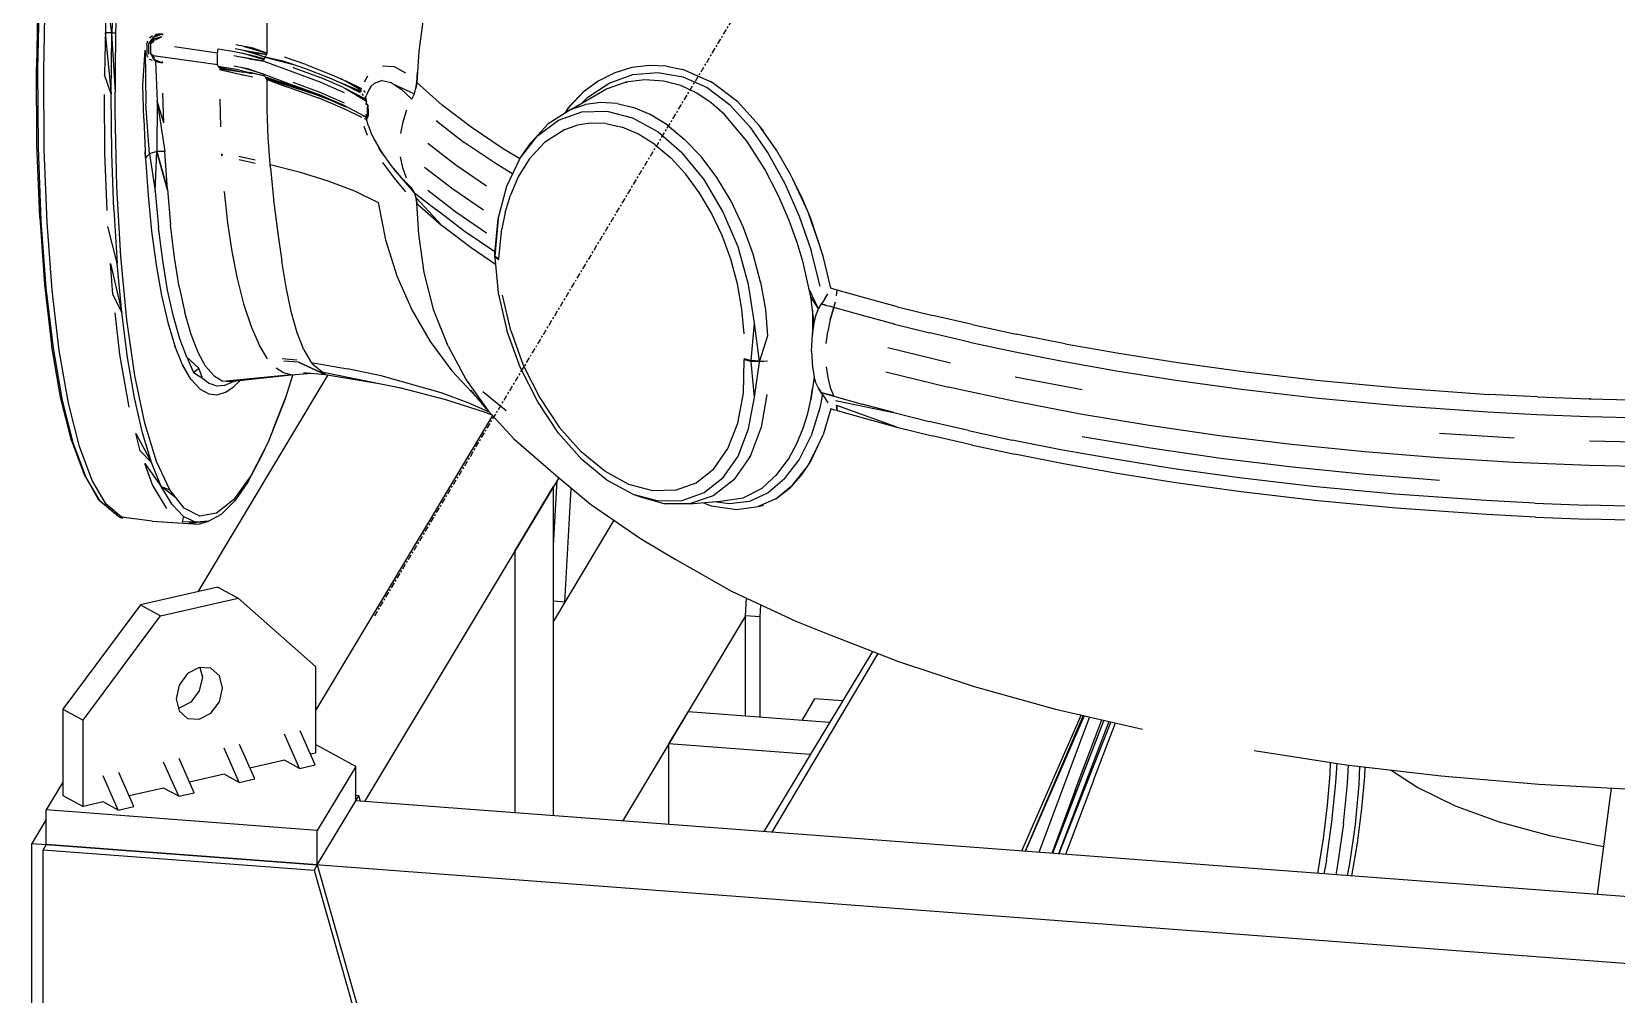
# Model space of a CAD drawing. Header units: millimetres. Extents: x -57554 to 16546, y 2142 to 98430.
# Drawn here: x -42225 to -41367, y 89287 to 89807 of the extents above; entities that cross this region are included whole.
import ezdxf

# ---------------------------------------------------------------- set-up
doc = ezdxf.new("R2010")
doc.units = ezdxf.units.MM
doc.linetypes.add('DXK_LINE_DOT3', pattern=[5.9187, 2.979, -0.9799, 0.9799, -0.9799])

msp = doc.modelspace()

# ---------------------------------------------------------------- linework, layer by layer
at = {"color": 1, "linetype": 'DXK_LINE_DOT3'}
msp.add_line((-42038.94, 89491.33), (-39029.54, 94507.43), dxfattribs=at)
at = {"color": 2, "linetype": 'Continuous'}
for p, q in [((-42178.98, 89806.82), (-42177.48, 89851.03)), ((-42180.03, 89840.84), (-42181.1, 89806.75)), ((-42221.03, 89832.16), (-42221.96, 89788.34)), ((-42221.19, 89786.89), (-42220.28, 89830.89)), ((-42218.03, 89786.16), (-42217.13, 89830.35)), ((-42184.27, 89828.22), (-42185.18, 89784.05)), ((-42181.1, 89806.75), (-42184.27, 89828.22)), ((-42012.14, 89818.3), (-42014.99, 89796.83)), ((-42097.15, 89796.46), (-42097.07, 89812.96)), ((-42184.71, 89806.82), (-42181.46, 89773.52)), ((-42181.1, 89806.75), (-42184.71, 89806.82)), ((-42181.46, 89773.52), (-42181.1, 89806.75)), ((-42181.1, 89806.75), (-42178.98, 89806.82)), ((-42179.2, 89774.77), (-42181.1, 89806.75)), ((-42179.28, 89764.08), (-42178.98, 89806.82)), ((-42162.14, 89800.65), (-42161.74, 89802.54)), ((-42162.13, 89799.72), (-42162.14, 89800.65)), ((-42162.12, 89798.79), (-42162.13, 89799.72)), ((-42161.19, 89800.86), (-42158.62, 89804.45)), ((-42158.03, 89803.68), (-42161.19, 89800.86)), ((-42161.17, 89798.07), (-42161.19, 89800.86)), ((-42159.17, 89805.2), (-42160.85, 89803.93)), ((-42160.09, 89800.94), (-42158.03, 89803.68)), ((-42158.8, 89801.78), (-42160.09, 89800.94)), ((-42160.08, 89798.14), (-42160.09, 89800.94)), ((-42158.35, 89802.43), (-42158.8, 89801.78)), ((-42158.62, 89804.45), (-42155.41, 89806.29)), ((-42158.62, 89804.45), (-42153.73, 89806.24)), ((-42157.27, 89805.95), (-42158.62, 89804.45)), ((-42158.35, 89802.43), (-42158.03, 89803.68)), ((-42158.03, 89803.68), (-42153.88, 89804.76)), ((-42157.46, 89802.97), (-42153.88, 89804.76)), ((-42155.41, 89806.29), (-42157.27, 89805.95)), ((-42155.66, 89803.87), (-42155.11, 89804.04)), ((-42155.41, 89806.29), (-42153.73, 89806.24)), ((-42153.73, 89806.24), (-42153.77, 89805.5)), ((-42123.93, 89795.87), (-42147.29, 89799.2)), ((-42104.69, 89798.43), (-42114, 89800.38)), ((-42109.5, 89799.43), (-42097.24, 89795.74)), ((-42164.38, 89778.32), (-42163.13, 89797.47)), ((-42163.13, 89797.47), (-42162.78, 89768.25)), ((-42162.14, 89795.07), (-42162.13, 89796)), ((-42161.75, 89793.45), (-42162.14, 89795.07)), ((-42162.13, 89796), (-42162.12, 89796.93)), ((-42162.12, 89797.86), (-42162.12, 89798.79)), ((-42162.12, 89796.93), (-42162.12, 89797.86)), ((-42161.19, 89795.28), (-42161.17, 89798.07)), ((-42159.17, 89791.78), (-42160.69, 89792.4)), ((-42160.09, 89795.34), (-42160.08, 89798.14)), ((-42158.8, 89794.41), (-42160.09, 89795.34)), ((-42160.09, 89795.34), (-42158.62, 89792.53)), ((-42158.03, 89793.09), (-42160.09, 89795.34)), ((-42123.89, 89789.56), (-42158.8, 89794.41)), ((-42158.62, 89792.53), (-42157.58, 89791.38)), ((-42155.75, 89790.98), (-42158.62, 89792.53)), ((-42158.62, 89792.53), (-42153.73, 89790.64)), ((-42158.03, 89793.09), (-42158.27, 89793.79)), ((-42157.58, 89791.38), (-42155.75, 89790.98)), ((-42157.58, 89791.38), (-42156.61, 89769.86)), ((-42155.75, 89790.98), (-42153.73, 89790.64)), ((-42153.73, 89790.64), (-42153.77, 89791.29)), ((-42123.93, 89795.87), (-42123.89, 89796.63)), ((-42123.93, 89790.26), (-42123.93, 89795.87)), ((-42123.89, 89796.63), (-42123.78, 89797.4)), ((-42123.78, 89797.4), (-42123.6, 89798.14)), ((-42123.6, 89798.14), (-42114.76, 89796.69)), ((-42106.84, 89792.7), (-42115.16, 89794.43)), ((-42114.76, 89796.69), (-42106.36, 89794.94)), ((-42105.22, 89796.29), (-42114.42, 89798.21)), ((-42098.99, 89791.43), (-42111, 89793.57)), ((-42098.8, 89792.19), (-42110.56, 89795.82)), ((-42098.12, 89793.62), (-42109.97, 89797.28)), ((-42097.44, 89795.01), (-42109.94, 89797.27)), ((-42106.84, 89792.7), (-42098.99, 89791.43)), ((-42106.36, 89794.94), (-42098.8, 89792.19)), ((-42106.36, 89794.94), (-42098.5, 89792.9)), ((-42105.22, 89796.29), (-42098.12, 89793.62)), ((-42105.22, 89796.29), (-42097.44, 89795.01)), ((-42097.24, 89795.74), (-42104.69, 89798.43)), ((-42098.99, 89791.43), (-42083.2, 89785.71)), ((-42098.5, 89792.9), (-42098.12, 89793.62)), ((-42098.12, 89793.62), (-42097.75, 89794.34)), ((-42088.4, 89791.51), (-42098.12, 89793.62)), ((-42098.12, 89793.62), (-42082.33, 89789.45)), ((-42097.44, 89795.01), (-42097.75, 89794.34)), ((-42097.24, 89795.74), (-42097.44, 89795.01)), ((-42097.15, 89796.46), (-42097.24, 89795.74)), ((-42076.79, 89787.57), (-42088.4, 89791.51)), ((-42076.13, 89789.65), (-42087.77, 89793.61)), ((-42015.46, 89791.12), (-42015.85, 89785.48)), ((-42014.99, 89796.83), (-42015.46, 89791.12)), ((-42221.67, 89746.34), (-42221.96, 89788.34)), ((-42220.87, 89744.74), (-42221.19, 89786.89)), ((-42217.72, 89743.85), (-42218.03, 89786.16)), ((-42181.46, 89773.52), (-42185.18, 89784.05)), ((-42123.89, 89789.56), (-42123.93, 89790.26)), ((-42123.78, 89788.99), (-42123.89, 89789.56)), ((-42123.6, 89788.56), (-42123.78, 89788.99)), ((-42114.76, 89787.11), (-42123.6, 89788.56)), ((-42123.38, 89788.2), (-42109.97, 89785.48)), ((-42123.16, 89787.84), (-42123.38, 89788.2)), ((-42114.94, 89786.49), (-42122.98, 89787.44)), ((-42122.98, 89787.44), (-42109.94, 89785.48)), ((-42114.2, 89784.83), (-42122.87, 89786.89)), ((-42122.87, 89786.89), (-42109.5, 89783.85)), ((-42106.84, 89787.09), (-42115.16, 89788.82)), ((-42110.56, 89786.24), (-42114.76, 89787.11)), ((-42104.82, 89782.88), (-42114.2, 89784.83)), ((-42098.99, 89784.37), (-42111, 89787.95)), ((-42110.56, 89786.24), (-42098.8, 89783.78)), ((-42105.36, 89784.52), (-42109.97, 89785.48)), ((-42106.84, 89787.09), (-42098.99, 89784.37)), ((-42098.5, 89783.32), (-42106.29, 89785.35)), ((-42098.99, 89784.37), (-42082.61, 89778.34)), ((-42098.12, 89782.93), (-42098.5, 89783.32)), ((-42098.12, 89782.93), (-42082.33, 89777.67)), ((-42097.75, 89782.54), (-42098.12, 89782.93)), ((-42097.44, 89782.11), (-42097.75, 89782.54)), ((-42076.32, 89775.63), (-42097.44, 89782.11)), ((-42097.44, 89782.11), (-42088.68, 89779.78)), ((-42097.44, 89782.11), (-42070.2, 89773.22)), ((-42097.24, 89781.54), (-42097.44, 89782.11)), ((-42083.2, 89785.71), (-42068.62, 89780.3)), ((-42082.61, 89787.92), (-42083.05, 89788.08)), ((-42083.05, 89788.08), (-42068.81, 89782.83)), ((-42062.8, 89782.08), (-42076.79, 89787.57)), ((-42076.13, 89789.65), (-42062.1, 89784.14)), ((-42055.83, 89777.19), (-42068.81, 89782.83)), ((-42055.01, 89778.58), (-42062.8, 89782.08)), ((-42062.1, 89784.14), (-42054.29, 89780.62)), ((-42046.02, 89775.69), (-42057.13, 89781.9)), ((-42042.83, 89783.34), (-42044.66, 89780.07)), ((-42034.63, 89788.92), (-42028.37, 89788.5)), ((-42028.37, 89788.5), (-42022.3, 89785.21)), ((-42015.85, 89785.48), (-42016.17, 89779.89)), ((-42016.16, 89779.89), (-42015.85, 89785.48)), ((-41909.07, 89785.12), (-41917.98, 89780.65)), ((-41912.02, 89779.62), (-41899.18, 89784.16)), ((-41899.71, 89787.96), (-41909.07, 89785.12)), ((-41890.25, 89789.15), (-41899.71, 89787.96)), ((-41899.18, 89784.16), (-41885.66, 89785.38)), ((-41881.03, 89788.79), (-41890.25, 89789.15)), ((-41885.66, 89785.38), (-41872.11, 89783.05)), ((-41881.03, 89788.79), (-41872.26, 89787.03)), ((-41856.26, 89779.98), (-41872.26, 89787.03)), ((-41872.11, 89783.05), (-41859.08, 89777.16)), ((-42184.88, 89741.74), (-42185.1, 89773.47)), ((-42181.1, 89741.48), (-42181.46, 89773.52)), ((-42163.93, 89760.29), (-42164.38, 89778.32)), ((-42153.08, 89758.06), (-42153.51, 89774.1)), ((-42097.24, 89781.54), (-42087.56, 89777.98)), ((-42097.24, 89781.54), (-42069.55, 89771.55)), ((-42097.15, 89780.87), (-42097.24, 89781.54)), ((-42097.07, 89765.32), (-42097.15, 89780.87)), ((-42087.56, 89777.98), (-42084.58, 89776.97)), ((-42083.2, 89780.1), (-42068.62, 89774.69)), ((-42068.81, 89773.25), (-42082.61, 89778.34)), ((-42082.33, 89777.67), (-42076.32, 89775.63)), ((-42076.32, 89775.63), (-42062.38, 89770.14)), ((-42068.62, 89780.3), (-42055.4, 89774.47)), ((-42068.62, 89774.69), (-42055.4, 89768.86)), ((-42046.26, 89775), (-42057.82, 89779.85)), ((-42055.83, 89777.19), (-42044.24, 89771.18)), ((-42054.9, 89778.53), (-42055.01, 89778.58)), ((-42046.64, 89774.37), (-42055.01, 89778.58)), ((-42055.01, 89778.58), (-42046.26, 89775)), ((-42054.75, 89776.63), (-42043.28, 89769.76)), ((-42045.91, 89776.4), (-42054.29, 89780.62)), ((-42054.29, 89780.62), (-42046.02, 89775.69)), ((-42044.95, 89772.85), (-42045.75, 89773.75)), ((-42043.97, 89774.52), (-42044.88, 89775.62)), ((-42042.34, 89775.53), (-42043.29, 89773.04)), ((-42042.34, 89775.53), (-42042.48, 89775.17)), ((-42041.01, 89777.68), (-42042.34, 89775.53)), ((-42039.29, 89779.4), (-42041.01, 89777.68)), ((-42040.88, 89777.81), (-42041.01, 89777.68)), ((-42034.96, 89781.05), (-42039.29, 89779.4)), ((-42034.96, 89781.05), (-42029.99, 89779.9)), ((-42029.99, 89779.9), (-42024.69, 89776.28)), ((-42028.73, 89779.03), (-42017.47, 89773.8)), ((-42024.69, 89776.28), (-42018.81, 89770.9)), ((-42018.81, 89770.9), (-42017.47, 89773.8)), ((-42017.47, 89773.8), (-42016.58, 89776.82)), ((-42016.16, 89779.89), (-42016.58, 89776.82)), ((-42016.58, 89776.82), (-42016.17, 89779.89)), ((-42002.33, 89767.74), (-42016.16, 89779.89)), ((-42002.33, 89767.74), (-42016.16, 89779.88)), ((-41926.13, 89774.64), (-41934.01, 89766.25)), ((-41926.13, 89774.64), (-41933.3, 89767.26)), ((-41932.42, 89765.54), (-41913.55, 89776.48)), ((-41917.98, 89780.65), (-41926.13, 89774.64)), ((-41923.6, 89772.06), (-41912.02, 89779.62)), ((-41913.55, 89776.48), (-41903.18, 89780.04)), ((-41892.75, 89781.41), (-41903.18, 89780.04)), ((-41903.18, 89780.04), (-41902.38, 89780.14)), ((-41882.72, 89780.71), (-41892.75, 89781.41)), ((-41873.35, 89778.21), (-41882.72, 89780.71)), ((-41864.68, 89774.16), (-41873.35, 89778.21)), ((-41856.78, 89768.84), (-41864.68, 89774.16)), ((-41859.08, 89777.16), (-41846.99, 89767.95)), ((-41856.26, 89779.98), (-41857.22, 89780.41)), ((-41842.5, 89769.4), (-41856.26, 89779.98)), ((-42160.79, 89741.29), (-42162.78, 89768.25)), ((-42156.61, 89769.86), (-42156.87, 89742.61)), ((-42156.61, 89769.86), (-42152.42, 89742.61)), ((-42153.08, 89758.06), (-42156.61, 89769.86)), ((-42122.17, 89755.85), (-42122.56, 89770.86)), ((-42096.5, 89750.13), (-42097.07, 89765.32)), ((-42061.68, 89768.46), (-42069.55, 89771.55)), ((-42055.83, 89767.61), (-42068.81, 89773.25)), ((-42062.38, 89770.14), (-42054.76, 89766.7)), ((-42054.04, 89765.02), (-42061.68, 89768.46)), ((-42044.24, 89761.6), (-42055.83, 89767.61)), ((-42045.91, 89760.91), (-42054.04, 89765.02)), ((-42044.36, 89771.59), (-42043.88, 89772.02)), ((-42044.32, 89771.45), (-42044.36, 89771.59)), ((-42044.28, 89771.32), (-42044.32, 89771.45)), ((-42044.24, 89771.18), (-42044.28, 89771.32)), ((-42044.24, 89771.18), (-42043.87, 89770.68)), ((-42043.89, 89772), (-42043.85, 89771.83)), ((-42043.88, 89772.02), (-42043.51, 89772.51)), ((-42043.87, 89770.68), (-42043.55, 89770.21)), ((-42043.85, 89771.83), (-42043.62, 89770.31)), ((-42043.6, 89768.76), (-42043.64, 89768.26)), ((-42042.65, 89767.69), (-42043.64, 89768.26)), ((-42043.48, 89769.27), (-42043.6, 89768.76)), ((-42043.55, 89770.21), (-42043.28, 89769.76)), ((-42042.61, 89767.65), (-42043.55, 89768.95)), ((-42043.51, 89772.51), (-42043.29, 89773.04)), ((-42043.28, 89769.76), (-42043.48, 89769.27)), ((-42042.79, 89765.9), (-42042.65, 89767.69)), ((-42042.79, 89764.03), (-42042.79, 89765.9)), ((-42042.65, 89767.69), (-42042.52, 89767.54)), ((-42042.52, 89767.54), (-42042.41, 89767.4)), ((-42042.46, 89765.57), (-42042.41, 89767.4)), ((-42042.46, 89765.57), (-42042.46, 89763.81)), ((-42042.41, 89767.4), (-42042.32, 89767.25)), ((-42021.69, 89764.9), (-42023.78, 89758.67)), ((-42002.33, 89767.74), (-42002.26, 89767.68)), ((-41986.74, 89755.78), (-42002.33, 89767.74)), ((-41932.42, 89765.54), (-41945.06, 89757.64)), ((-41933.3, 89767.26), (-41936.15, 89763.21)), ((-41935.73, 89763.47), (-41934.01, 89766.25)), ((-41932.42, 89765.54), (-41924.86, 89767.96)), ((-41926.64, 89768.89), (-41923.6, 89772.06)), ((-41916.57, 89769.01), (-41924.86, 89767.96)), ((-41907.79, 89768.48), (-41916.57, 89769.01)), ((-41907.79, 89768.48), (-41898.85, 89766.31)), ((-41889.96, 89762.56), (-41898.85, 89766.31)), ((-41856.89, 89768.91), (-41856.78, 89768.84)), ((-41849.63, 89762.52), (-41856.78, 89768.84)), ((-41846.99, 89767.95), (-41835.98, 89755.88)), ((-41830.94, 89756.7), (-41842.5, 89769.4)), ((-42178.38, 89723.53), (-42179.28, 89764.08)), ((-42163.93, 89760.29), (-42163.16, 89742.51)), ((-42045.56, 89762.05), (-42044.81, 89761.74)), ((-42044.66, 89760.36), (-42043.81, 89760.03)), ((-42042.83, 89751.22), (-42044.66, 89756.18)), ((-42044.36, 89761.62), (-42043.88, 89761.14)), ((-42043.87, 89761.45), (-42044.24, 89761.6)), ((-42043.16, 89759.87), (-42043.96, 89761.49)), ((-42043.88, 89761.14), (-42043.51, 89760.55)), ((-42043.56, 89761.36), (-42043.87, 89761.45)), ((-42043.64, 89762.65), (-42042.65, 89762.07)), ((-42043.64, 89762.65), (-42043.6, 89762.17)), ((-42043.6, 89762.17), (-42043.48, 89761.71)), ((-42043.28, 89761.3), (-42043.56, 89761.36)), ((-42043.51, 89760.55), (-42043.29, 89759.89)), ((-42043.06, 89761.32), (-42043.49, 89762.56)), ((-42043.48, 89761.71), (-42043.28, 89761.3)), ((-42042.92, 89761.33), (-42043.46, 89762.54)), ((-42042.35, 89756.43), (-42043.29, 89759.89)), ((-42042.92, 89761.33), (-42043.28, 89761.3)), ((-42043.28, 89761.3), (-42042.99, 89760.91)), ((-42042.77, 89760.47), (-42042.99, 89760.91)), ((-42042.92, 89761.33), (-42042.66, 89761.78)), ((-42042.67, 89761.59), (-42042.92, 89761.33)), ((-42042.67, 89761.55), (-42042.92, 89761.33)), ((-42042.92, 89761.33), (-42042.77, 89760.47)), ((-42042.65, 89762.07), (-42042.79, 89764.03)), ((-42042.65, 89762.07), (-42042.67, 89761.55)), ((-42042.67, 89761.55), (-42042.52, 89762.04)), ((-42042.32, 89761.96), (-42042.66, 89761.61)), ((-42042.52, 89762.04), (-42042.65, 89762.07)), ((-42042.52, 89762.04), (-42042.41, 89762)), ((-42042.46, 89763.81), (-42042.41, 89762)), ((-42042.41, 89762), (-42042.32, 89761.96)), ((-42042.35, 89756.43), (-42041.01, 89752.79)), ((-42023.78, 89758.67), (-42025.05, 89752.33)), ((-42004.82, 89758.64), (-42005.45, 89759.13)), ((-42005.45, 89759.13), (-41990.43, 89747.53)), ((-41945.06, 89757.64), (-41954.48, 89747.3)), ((-41950.77, 89750.99), (-41939.53, 89759.45)), ((-41939.53, 89759.45), (-41926.88, 89764.01)), ((-41936.11, 89754.52), (-41929.43, 89756.82)), ((-41921.95, 89757.97), (-41929.43, 89756.82)), ((-41926.88, 89764.01), (-41913.32, 89764.47)), ((-41913.77, 89757.65), (-41921.95, 89757.97)), ((-41913.77, 89757.65), (-41905.1, 89755.67)), ((-41913.32, 89764.47), (-41899.38, 89760.83)), ((-41899.38, 89760.83), (-41885.6, 89753.21)), ((-41880.74, 89756.94), (-41889.96, 89762.56)), ((-41880.74, 89756.94), (-41871.42, 89749.33)), ((-41837.45, 89748.03), (-41849.63, 89762.52)), ((-41821.49, 89743.32), (-41830.94, 89756.7)), ((-41828.5, 89753.82), (-41830.94, 89756.7)), ((-42095.46, 89735.49), (-42096.5, 89750.13)), ((-42041.01, 89752.79), (-42040.88, 89752.5)), ((-42041.01, 89752.79), (-42039.29, 89749.03)), ((-42039.29, 89749.03), (-42034.97, 89741.61)), ((-41969.45, 89744.09), (-41986.74, 89755.78)), ((-41960.17, 89738.96), (-41950.77, 89750.99)), ((-41936.11, 89754.52), (-41947.11, 89747.48)), ((-41896.2, 89751.91), (-41905.1, 89755.67)), ((-41887.33, 89746.36), (-41896.2, 89751.91)), ((-41885.6, 89753.21), (-41872.52, 89741.91)), ((-41862.35, 89739.8), (-41871.42, 89749.33)), ((-41827.89, 89732.94), (-41837.45, 89748.03)), ((-41835.98, 89755.88), (-41826.03, 89741.47)), ((-42220.19, 89706.87), (-42221.67, 89746.34)), ((-42220.86, 89744.48), (-42220.87, 89744.74)), ((-42219.34, 89705.15), (-42220.87, 89744.74)), ((-42217.7, 89743.58), (-42217.72, 89743.85)), ((-42216.18, 89704.09), (-42217.7, 89743.58)), ((-42183.69, 89710.68), (-42184.88, 89741.74)), ((-42180.03, 89710.94), (-42181.1, 89741.48)), ((-42163.16, 89742.51), (-42162.97, 89739.05)), ((-42162.97, 89739.06), (-42163.16, 89742.51)), ((-42162.97, 89739.05), (-42161.45, 89740.61)), ((-42161.45, 89740.61), (-42162.97, 89739.06)), ((-42162.97, 89739.06), (-42161.54, 89718.81)), ((-42161.45, 89740.61), (-42160.79, 89741.29)), ((-42161.44, 89740.63), (-42160.79, 89741.29)), ((-42156.87, 89742.61), (-42160.79, 89741.29)), ((-42160.79, 89741.29), (-42157.63, 89721.06)), ((-42157.63, 89721.06), (-42156.87, 89742.61)), ((-42152.42, 89742.61), (-42156.87, 89742.61)), ((-42151.12, 89721.83), (-42156.87, 89742.61)), ((-42156.87, 89742.61), (-42151.13, 89722.03)), ((-42151.13, 89722.03), (-42152.42, 89742.61)), ((-42121.61, 89741.39), (-42121.56, 89740.19)), ((-42121.58, 89740.79), (-42121.61, 89741.39)), ((-42121.56, 89740.19), (-42121.58, 89740.79)), ((-42103.68, 89737.97), (-42112.42, 89739.94)), ((-42034.97, 89741.61), (-42036.73, 89744.64)), ((-42034.97, 89741.61), (-42030.01, 89734.84)), ((-42023.78, 89733.73), (-42025.05, 89739.74)), ((-42010.18, 89747.01), (-41995.04, 89735.35)), ((-41973.83, 89736.18), (-41990.43, 89747.53)), ((-41960.33, 89738.62), (-41969.45, 89744.09)), ((-41960.17, 89738.96), (-41954.48, 89747.3)), ((-41947.11, 89747.48), (-41955.34, 89738.52)), ((-41887.33, 89746.36), (-41878.75, 89739.14)), ((-41870.69, 89730.42), (-41878.75, 89739.14)), ((-41860.65, 89727.39), (-41872.52, 89741.91)), ((-41853.83, 89728.52), (-41862.35, 89739.8)), ((-41826.03, 89741.47), (-41817.07, 89725.22)), ((-41813.9, 89730.22), (-41821.49, 89743.32)), ((-42103.55, 89736.17), (-42112.32, 89738.15)), ((-42095.46, 89735.49), (-42079.77, 89731.52)), ((-42095.41, 89734.88), (-42095.46, 89735.49)), ((-42095.36, 89734.27), (-42095.41, 89734.88)), ((-42095.31, 89733.67), (-42095.36, 89734.27)), ((-42095.31, 89733.67), (-42093.47, 89715.02)), ((-42079.77, 89731.52), (-42064.36, 89726.75)), ((-42034.64, 89736.59), (-42028.38, 89728.08)), ((-42030.01, 89734.84), (-42024.71, 89728.73)), ((-42017.46, 89720.27), (-42028.73, 89733.37)), ((-42021.69, 89728.06), (-42023.78, 89733.73)), ((-42011.9, 89734.05), (-41996.73, 89722.36)), ((-41995.04, 89735.35), (-41978.36, 89723.96)), ((-41964.27, 89730.35), (-41973.83, 89736.18)), ((-41967.37, 89723.84), (-41960.17, 89738.96)), ((-41955.34, 89738.52), (-41961.32, 89728.79)), ((-41863.3, 89720.39), (-41870.69, 89730.42)), ((-41820.45, 89718.52), (-41827.89, 89732.94)), ((-42176.29, 89685.82), (-42178.38, 89723.53)), ((-42151.11, 89721.83), (-42151.13, 89722.03)), ((-42151.13, 89722.03), (-42149.4, 89702.82)), ((-42064.36, 89726.75), (-42049.93, 89721.21)), ((-42028.38, 89728.08), (-42022.31, 89720.83)), ((-42018.81, 89722.82), (-42024.71, 89728.73)), ((-42017.46, 89720.27), (-42018.81, 89722.82)), ((-41996.73, 89722.36), (-41980, 89710.94)), ((-41972.09, 89706.2), (-41967.37, 89723.84)), ((-41961.32, 89728.79), (-41965.5, 89719.02)), ((-41850.46, 89710.2), (-41860.65, 89727.39)), ((-41846.13, 89715.72), (-41853.83, 89728.52)), ((-41817.07, 89725.22), (-41809.2, 89707.57)), ((-41807.79, 89717.78), (-41813.9, 89730.22)), ((-41804.45, 89709.82), (-41812.81, 89728)), ((-42161.54, 89718.81), (-42159.62, 89699.43)), ((-42157.63, 89721.06), (-42155.84, 89701.5)), ((-42120.24, 89720.13), (-42120.32, 89720.92)), ((-42120.32, 89720.92), (-42118.56, 89703.95)), ((-42093.47, 89715.02), (-42091.42, 89698.28)), ((-42049.93, 89721.21), (-42037.08, 89714.94)), ((-42037.08, 89714.94), (-42033.03, 89694.72)), ((-42017.46, 89720.27), (-42005.45, 89711.08)), ((-42016.57, 89717.47), (-42017.46, 89720.27)), ((-42016.57, 89717.47), (-42016.16, 89714.52)), ((-42002.33, 89702.39), (-42016.57, 89717.47)), ((-42016.57, 89717.47), (-42002.33, 89702.41)), ((-42016.17, 89714.51), (-42016.57, 89717.47)), ((-42015.85, 89708.99), (-42016.17, 89714.51)), ((-42016.16, 89714.52), (-42002.33, 89702.39)), ((-42015.85, 89708.99), (-42016.16, 89714.52)), ((-42010.18, 89721.61), (-41995.04, 89709.95)), ((-41968.33, 89709.63), (-41965.5, 89719.02)), ((-41856.7, 89709.23), (-41863.3, 89720.39)), ((-41839.48, 89701.73), (-41846.13, 89715.72)), ((-41814.7, 89705.26), (-41820.45, 89718.52)), ((-41802.96, 89706.24), (-41807.79, 89717.78)), ((-42220.19, 89706.87), (-42217.52, 89670.55)), ((-42216.63, 89668.76), (-42219.34, 89705.15)), ((-42180.03, 89710.94), (-42178.27, 89682.18)), ((-42015.46, 89703.43), (-42015.85, 89708.99)), ((-41990.43, 89699.5), (-42005.45, 89711.08)), ((-41995.04, 89709.95), (-41978.36, 89698.56)), ((-41973.94, 89687.46), (-41972.09, 89706.2)), ((-41972.09, 89706.2), (-41973.85, 89686.01)), ((-41968.33, 89709.63), (-41970.13, 89700.8)), ((-41850.99, 89697.11), (-41856.7, 89709.23)), ((-41842.34, 89691.03), (-41850.46, 89710.2)), ((-41810.35, 89693.33), (-41814.7, 89705.26)), ((-41809.2, 89707.57), (-41802.7, 89688.93)), ((-41797.71, 89690.43), (-41804.45, 89709.82)), ((-41796.19, 89685.86), (-41802.96, 89706.24)), ((-42213.46, 89667.55), (-42216.18, 89704.09)), ((-42178.27, 89682.18), (-42183.35, 89701.99)), ((-42159.62, 89699.43), (-42157.2, 89681.28)), ((-42153.62, 89683.59), (-42155.84, 89701.5)), ((-42147.23, 89685.17), (-42149.4, 89702.82)), ((-42118.56, 89703.95), (-42116.28, 89688.48)), ((-42091.5, 89698.87), (-42091.42, 89698.28)), ((-42091.42, 89698.28), (-42089.24, 89683.2)), ((-42014.98, 89697.82), (-42015.46, 89703.43)), ((-42012.13, 89677.05), (-42014.98, 89697.82)), ((-41986.74, 89690.45), (-42002.33, 89702.39)), ((-41990.43, 89699.5), (-41990.35, 89699.45)), ((-41973.87, 89688.2), (-41990.43, 89699.5)), ((-41971.71, 89684.65), (-41970.13, 89700.8)), ((-41846.28, 89684.25), (-41850.99, 89697.11)), ((-41834.09, 89686.96), (-41839.48, 89701.73)), ((-42116.28, 89688.48), (-42113.4, 89673.79)), ((-42033.03, 89694.72), (-42026.96, 89675.32)), ((-41986.66, 89690.4), (-41986.74, 89690.45)), ((-41973.51, 89681.51), (-41986.74, 89690.45)), ((-41836.6, 89670.61), (-41842.34, 89691.03)), ((-41807.07, 89682.52), (-41810.35, 89693.33)), ((-41797.94, 89669.74), (-41802.7, 89688.93)), ((-42181.87, 89682), (-42175.82, 89655.5)), ((-42180.64, 89665.44), (-42181.87, 89682)), ((-42175.82, 89655.5), (-42178.27, 89682.18)), ((-42173.04, 89651.57), (-42176.29, 89685.82)), ((-42157.2, 89681.28), (-42154.29, 89664.74)), ((-42150.95, 89667.49), (-42153.62, 89683.59)), ((-42147.19, 89684.93), (-42147.23, 89685.17)), ((-42144.64, 89669.34), (-42147.23, 89685.17)), ((-42086.86, 89669.08), (-42089.24, 89683.2)), ((-41973.9, 89686.74), (-41973.94, 89687.46)), ((-41973.94, 89687.02), (-41973.94, 89687.24)), ((-41973.94, 89687.24), (-41973.91, 89686.42)), ((-41973.9, 89686.11), (-41973.94, 89687.02)), ((-41973.9, 89686.86), (-41973.93, 89687)), ((-41973.9, 89686.64), (-41973.93, 89686.96)), ((-41973.91, 89686.42), (-41973.87, 89685.6)), ((-41973.85, 89686.01), (-41973.9, 89686.74)), ((-41973.87, 89685.61), (-41973.9, 89686.11)), ((-41973.87, 89685.6), (-41971.73, 89684.15)), ((-41973.85, 89685.21), (-41973.87, 89685.6)), ((-41973.85, 89686.01), (-41971.71, 89684.65)), ((-41973.81, 89685.56), (-41973.85, 89686)), ((-41973.85, 89685.21), (-41972.09, 89666.12)), ((-41973.58, 89685.41), (-41973.69, 89685.9)), ((-41971.73, 89684.15), (-41971.72, 89684.32)), ((-41971.72, 89684.49), (-41971.71, 89684.65)), ((-41971.72, 89684.32), (-41971.72, 89684.49)), ((-41842.68, 89670.9), (-41846.28, 89684.25)), ((-41830.08, 89671.91), (-41834.09, 89686.96)), ((-41802.95, 89663.96), (-41807.07, 89682.52)), ((-41792.17, 89668.55), (-41796.19, 89685.86)), ((-42217.52, 89670.55), (-42213.72, 89637.99)), ((-42113.4, 89673.79), (-42109.88, 89660.06)), ((-42026.96, 89675.32), (-42018.92, 89656.93)), ((-42006.86, 89656.6), (-42012.13, 89677.05)), ((-41840.25, 89657.33), (-41842.68, 89670.9)), ((-41833.47, 89649.74), (-41836.6, 89670.61)), ((-41830.12, 89672.04), (-41830.08, 89671.91)), ((-41830.08, 89671.91), (-41827.51, 89657.06)), ((-42212.78, 89636.17), (-42216.63, 89668.76)), ((-42209.59, 89634.82), (-42213.46, 89667.55)), ((-42175.82, 89655.5), (-42180.64, 89665.44)), ((-42154.29, 89664.74), (-42150.92, 89650.06)), ((-42147.87, 89653.33), (-42150.95, 89667.49)), ((-42144.64, 89669.34), (-42141.64, 89655.44)), ((-42084.1, 89656.02), (-42086.86, 89669.08)), ((-41972.09, 89666.12), (-41967.35, 89645.76)), ((-41965.3, 89645.73), (-41969.76, 89664.88)), ((-41798.83, 89657.39), (-41803.94, 89668.44)), ((-41801.12, 89649.64), (-41802.95, 89663.96)), ((-41798.83, 89657.39), (-41802.95, 89663.96)), ((-41795.39, 89662.83), (-41797.25, 89660.14)), ((-41795.39, 89662.83), (-41793.66, 89665.64)), ((-41791.02, 89668.21), (-41792.17, 89668.55)), ((-41789.86, 89667.87), (-41791.02, 89668.21)), ((-41788.7, 89667.53), (-41789.86, 89667.87)), ((-41788.97, 89664.41), (-41788.7, 89667.53)), ((-41788.97, 89664.41), (-41788.7, 89667.53)), ((-41773.22, 89663.18), (-41788.7, 89667.53)), ((-41756.03, 89658.61), (-41773.22, 89663.18)), ((-42176.79, 89632.69), (-42179.44, 89655.2)), ((-42172.72, 89631.14), (-42175.82, 89655.5)), ((-42144.38, 89641.25), (-42147.87, 89653.33)), ((-42141.64, 89655.44), (-42141.59, 89655.26)), ((-42138.23, 89643.54), (-42141.64, 89655.44)), ((-42109.88, 89660.06), (-42105.81, 89647.86)), ((-42080.84, 89644.52), (-42084.1, 89656.02)), ((-42018.92, 89656.93), (-42008.98, 89639.75)), ((-41999.24, 89637.21), (-42006.86, 89656.6)), ((-41839.03, 89643.86), (-41840.25, 89657.33)), ((-41827.51, 89657.06), (-41826.3, 89642.78)), ((-41802.02, 89656.72), (-41802.02, 89643.49)), ((-41801.12, 89649.64), (-41800.15, 89653.82)), ((-41801.12, 89649.64), (-41800.24, 89653.42)), ((-41800.24, 89653.42), (-41800.15, 89653.82)), ((-41800.15, 89653.82), (-41798.83, 89657.39)), ((-41797.26, 89660.14), (-41798.83, 89657.39)), ((-41798.83, 89657.39), (-41797.25, 89660.14)), ((-41795, 89659.48), (-41797.26, 89660.14)), ((-41797.26, 89660.14), (-41795, 89659.48)), ((-41795, 89659.48), (-41792.74, 89658.81)), ((-41790.47, 89658.16), (-41792.74, 89658.81)), ((-41792.4, 89651.71), (-41790.47, 89658.16)), ((-41790.47, 89658.15), (-41792.4, 89651.71)), ((-41790.48, 89658.16), (-41789.57, 89661.26)), ((-41790.48, 89658.16), (-41789.57, 89661.26)), ((-41774.93, 89653.78), (-41790.47, 89658.15)), ((-41757.68, 89649.21), (-41774.93, 89653.78)), ((-41756.03, 89658.61), (-41736.91, 89653.84)), ((-41715.6, 89648.88), (-41736.91, 89653.84)), ((-42168.7, 89621.35), (-42173.04, 89651.57)), ((-42150.92, 89650.06), (-42147.09, 89637.47)), ((-42105.81, 89647.86), (-42101.44, 89637.9)), ((-41960.14, 89625.81), (-41967.35, 89645.76)), ((-41965.3, 89645.73), (-41958.5, 89626.93)), ((-41835.29, 89629.54), (-41833.47, 89649.74)), ((-41830.74, 89629.1), (-41833.47, 89649.74)), ((-41802.02, 89643.49), (-41801.12, 89649.64)), ((-41801.97, 89643.85), (-41801.12, 89649.63)), ((-41794.66, 89638.63), (-41793.81, 89645.16)), ((-41792.4, 89651.71), (-41793.81, 89645.16)), ((-41758.14, 89649.33), (-41757.68, 89649.21)), ((-41757.68, 89649.21), (-41738.5, 89644.43)), ((-41715.6, 89648.88), (-41691.83, 89643.75)), ((-42208.85, 89609.72), (-42213.72, 89637.99)), ((-42207.85, 89607.91), (-42212.78, 89636.17)), ((-42147.09, 89637.47), (-42146.9, 89636.99)), ((-42142.89, 89627.19), (-42147.09, 89637.47)), ((-42140.53, 89631.32), (-42144.38, 89641.25)), ((-42134.47, 89633.83), (-42138.23, 89643.54)), ((-42101.44, 89637.9), (-42101.2, 89637.5)), ((-42096.85, 89630.33), (-42101.44, 89637.9)), ((-42077.22, 89635.25), (-42080.84, 89644.52)), ((-42008.98, 89639.75), (-41997.23, 89623.97)), ((-41999.24, 89637.21), (-41989.41, 89619.07)), ((-41826.3, 89642.78), (-41830.74, 89629.1)), ((-41802.52, 89634.45), (-41802.47, 89637.43)), ((-41802.47, 89637.43), (-41802.02, 89643.49)), ((-41761.22, 89636.54), (-41727.44, 89628.3)), ((-41717.11, 89639.45), (-41738.5, 89644.43)), ((-41717.11, 89639.45), (-41693.25, 89634.32)), ((-41665.4, 89638.55), (-41691.83, 89643.75)), ((-41665.4, 89638.55), (-41636.28, 89633.38)), ((-42204.64, 89606.45), (-42209.59, 89634.82)), ((-42171.85, 89604.29), (-42176.79, 89632.69)), ((-42168.98, 89609.34), (-42172.72, 89631.14)), ((-42140.53, 89631.32), (-42136.95, 89622.91)), ((-42134.07, 89625.42), (-42140.53, 89631.32)), ((-42130.39, 89626.39), (-42134.46, 89633.8)), ((-42081.03, 89629.67), (-42088.91, 89630.33)), ((-42080.2, 89628.56), (-42088.04, 89629.17)), ((-42065.72, 89621.93), (-42080.2, 89628.56)), ((-42080.2, 89628.56), (-42065.7, 89621.91)), ((-42077.22, 89635.25), (-42073.28, 89628.35)), ((-42073.28, 89628.35), (-42053.62, 89624.99)), ((-42073.02, 89627.99), (-42073.28, 89628.35)), ((-42072.76, 89627.63), (-42073.02, 89627.99)), ((-42072.49, 89627.29), (-42072.76, 89627.63)), ((-41839.42, 89611.76), (-41839.04, 89629.6)), ((-41839.05, 89630.41), (-41839.06, 89630.25)), ((-41839.06, 89630.09), (-41839.06, 89630.25)), ((-41839.06, 89630.09), (-41835.31, 89629.13)), ((-41839.04, 89630.58), (-41839.05, 89630.41)), ((-41839.04, 89630.58), (-41835.29, 89629.54)), ((-41835.31, 89629.13), (-41830.75, 89628.87)), ((-41835.31, 89629.13), (-41835.29, 89628.74)), ((-41830.74, 89629.1), (-41835.29, 89629.54)), ((-41833.47, 89609.62), (-41835.29, 89628.74)), ((-41833.47, 89609.62), (-41830.74, 89628.66)), ((-41830.75, 89628.87), (-41826.35, 89629.37)), ((-41830.75, 89628.87), (-41830.74, 89628.66)), ((-41830.74, 89629.1), (-41826.35, 89629.37)), ((-41802.52, 89634.45), (-41802.47, 89631.53)), ((-41802.47, 89631.53), (-41802.02, 89625.93)), ((-41693.25, 89634.32), (-41666.72, 89629.11)), ((-41666.72, 89629.11), (-41637.49, 89623.93)), ((-41636.28, 89633.38), (-41604.37, 89628.34)), ((-41604.37, 89628.34), (-41568.95, 89623.45)), ((-42163.32, 89595.65), (-42168.7, 89621.35)), ((-42138.37, 89619.39), (-42142.89, 89627.19)), ((-42138.37, 89619.41), (-42142.8, 89627.03)), ((-42138.37, 89619.41), (-42133.45, 89614.04)), ((-42137.45, 89618.42), (-42138.37, 89619.39)), ((-42136.95, 89622.91), (-42134.07, 89625.42)), ((-42136.95, 89622.91), (-42136.23, 89623.53)), ((-42136.95, 89622.91), (-42132.06, 89619.87)), ((-42064.25, 89621.67), (-42134.61, 89504.38)), ((-42132.06, 89619.87), (-42134.07, 89625.42)), ((-42132.06, 89619.87), (-42128.3, 89616.97)), ((-42125.85, 89621.15), (-42130.39, 89626.39)), ((-42125.85, 89621.15), (-42121.4, 89618.56)), ((-42084.16, 89621.8), (-42119.35, 89618.35)), ((-42119.35, 89618.35), (-42084.13, 89621.8)), ((-42117.12, 89618.13), (-42084.13, 89621.8)), ((-42088.22, 89622.8), (-42092.16, 89625.26)), ((-42084.13, 89621.8), (-42088.22, 89622.8)), ((-42083.28, 89621.86), (-42087.4, 89608.82)), ((-42084.13, 89621.8), (-42073.12, 89622.63)), ((-42077.45, 89623.06), (-42065.73, 89621.92)), ((-42065.7, 89621.91), (-42072.49, 89627.29)), ((-42067.55, 89623.38), (-42051.62, 89620.16)), ((-42065.7, 89621.91), (-42036.57, 89617.07)), ((-42035.34, 89621.12), (-42053.62, 89624.99)), ((-42051.62, 89620.16), (-42024.72, 89614.63)), ((-42002.91, 89612.06), (-42035.34, 89621.12)), ((-41997.23, 89623.97), (-41983.8, 89609.72)), ((-41989.41, 89619.07), (-41977.46, 89602.31)), ((-41950.72, 89607.04), (-41960.14, 89625.81)), ((-41958.5, 89626.93), (-41949.63, 89609.27)), ((-41801.12, 89620.68), (-41802.9, 89608.14)), ((-41802.02, 89625.93), (-41801.12, 89620.7)), ((-41801.12, 89620.7), (-41802.02, 89614.39)), ((-41800.24, 89617.65), (-41801.12, 89620.7)), ((-41800.15, 89617.33), (-41801.12, 89620.68)), ((-41794.66, 89626.08), (-41793.81, 89620.29)), ((-41793.81, 89620.29), (-41792.4, 89614.96)), ((-41762.33, 89623.3), (-41728.47, 89615.03)), ((-41692.4, 89620.7), (-41656.2, 89613.78)), ((-41637.49, 89623.93), (-41605.47, 89618.87)), ((-41568.95, 89623.45), (-41529.28, 89618.79)), ((-42133.45, 89614.04), (-42128.66, 89611.4)), ((-42128.66, 89611.4), (-42124.08, 89610.97)), ((-42124.37, 89615.63), (-42128.3, 89616.97)), ((-42120.32, 89615.88), (-42124.37, 89615.63)), ((-42124.08, 89610.97), (-42119.71, 89612.3)), ((-42121.4, 89618.56), (-42117.12, 89618.13)), ((-42120.32, 89615.88), (-42116.15, 89617.72)), ((-42119.71, 89612.3), (-42115.57, 89615.02)), ((-42116.15, 89617.72), (-42114.94, 89618.37)), ((-42115.57, 89615.02), (-42111.77, 89618.72)), ((-42028.31, 89615.37), (-42023.32, 89614.27)), ((-42024.72, 89614.63), (-42000.62, 89608.35)), ((-41988.3, 89606.63), (-42002.91, 89612.06)), ((-41977.46, 89602.31), (-41986.82, 89613.37)), ((-41980.47, 89612.67), (-41967.74, 89602.43)), ((-41842.37, 89595.63), (-41839.42, 89611.76)), ((-41826.68, 89611.07), (-41826.89, 89609.86)), ((-41802.9, 89608.14), (-41802.02, 89614.39)), ((-41800.15, 89617.33), (-41800.24, 89617.65)), ((-41798.84, 89614.47), (-41800.15, 89617.33)), ((-41798.84, 89614.47), (-41797.26, 89612.17)), ((-41797.26, 89612.17), (-41798.84, 89614.47)), ((-41796.57, 89611.25), (-41798.03, 89603.94)), ((-41797.26, 89612.17), (-41795, 89611.51)), ((-41795.29, 89609.51), (-41797.26, 89612.17)), ((-41795, 89611.51), (-41797.26, 89612.17)), ((-41795, 89611.51), (-41790.47, 89610.19)), ((-41792.74, 89610.85), (-41795, 89611.51)), ((-41790.47, 89610.19), (-41792.74, 89610.85)), ((-41790.47, 89610.19), (-41792.74, 89610.85)), ((-41792.52, 89615.4), (-41792.4, 89614.96)), ((-41792.4, 89614.96), (-41790.47, 89610.19)), ((-41792.4, 89614.96), (-41790.47, 89610.19)), ((-41693.33, 89607.42), (-41728.47, 89615.03)), ((-41605.47, 89618.87), (-41569.92, 89613.98)), ((-41569.92, 89613.98), (-41530.11, 89609.32)), ((-41529.28, 89618.79), (-41485, 89614.61)), ((-41485, 89614.61), (-41436.1, 89611.17)), ((-41409.7, 89609.8), (-41436.1, 89611.17)), ((-42202.98, 89586.2), (-42208.85, 89609.72)), ((-42201.92, 89584.46), (-42207.85, 89607.91)), ((-42198.68, 89582.9), (-42204.64, 89606.45)), ((-42164.65, 89590.31), (-42168.98, 89609.34)), ((-42087.4, 89608.82), (-42096.63, 89585.37)), ((-42092.99, 89594.43), (-42087.4, 89608.82)), ((-42000.62, 89608.35), (-41979.1, 89601.46)), ((-41976.51, 89601.28), (-41988.3, 89606.63)), ((-41983.22, 89609.12), (-41983.8, 89609.72)), ((-41963.56, 89587.16), (-41977.46, 89602.31)), ((-41939.47, 89590.19), (-41950.72, 89607.04)), ((-41949.63, 89609.27), (-41939.05, 89593.43)), ((-41836.6, 89592.47), (-41833.47, 89609.62)), ((-41826.87, 89609.93), (-41829.74, 89593.39)), ((-41804.6, 89600.79), (-41802.9, 89608.14)), ((-41798.03, 89603.94), (-41802.78, 89588.76)), ((-41792.17, 89603.36), (-41796.22, 89589.31)), ((-41793.58, 89606.55), (-41795.29, 89609.51)), ((-41791.02, 89603.02), (-41792.17, 89603.36)), ((-41789.86, 89602.69), (-41791.02, 89603.02)), ((-41790.47, 89610.19), (-41775.08, 89605.85)), ((-41788.7, 89602.35), (-41789.86, 89602.69)), ((-41789.57, 89607.87), (-41758.21, 89601.35)), ((-41788.7, 89602.35), (-41788.97, 89605.23)), ((-41788.97, 89605.23), (-41788.7, 89602.35)), ((-41788.97, 89605.23), (-41756.56, 89593.55)), ((-41788.7, 89602.35), (-41773.37, 89598.03)), ((-41757.98, 89601.29), (-41775.08, 89605.85)), ((-41657.05, 89600.48), (-41693.33, 89607.42)), ((-41530.11, 89609.32), (-41485.67, 89605.13)), ((-41485.67, 89605.13), (-41436.59, 89601.67)), ((-41409.7, 89609.8), (-41381.77, 89608.71)), ((-41381, 89608.69), (-41381.77, 89608.71)), ((-41381.77, 89608.71), (-41352.23, 89607.97)), ((-42157.01, 89574.9), (-42163.32, 89595.65)), ((-42093.88, 89592.36), (-42092.99, 89594.43)), ((-41975.14, 89599.78), (-42070.95, 89440.09)), ((-41979.1, 89601.46), (-41975.26, 89599.92)), ((-41939.05, 89593.43), (-41927.16, 89580.03)), ((-41847.77, 89581.8), (-41842.37, 89595.63)), ((-41829.74, 89593.39), (-41835.78, 89577.58)), ((-41807.07, 89592.84), (-41804.6, 89600.79)), ((-41773.37, 89598.03), (-41756.33, 89593.49)), ((-41758.15, 89601.33), (-41757.98, 89601.29)), ((-41757.98, 89601.29), (-41738.95, 89596.52)), ((-41756.56, 89593.55), (-41756.33, 89593.49)), ((-41756.33, 89593.49), (-41737.36, 89588.75)), ((-41717.7, 89591.56), (-41738.95, 89596.52)), ((-41619.81, 89594.26), (-41657.05, 89600.48)), ((-41581.75, 89588.78), (-41619.81, 89594.26)), ((-41436.59, 89601.67), (-41410.1, 89600.3)), ((-41410.1, 89600.3), (-41382.07, 89599.21)), ((-41382.07, 89599.21), (-41352.43, 89598.47)), ((-42202.98, 89586.2), (-42196.22, 89567.82)), ((-42168.23, 89589.91), (-42159.77, 89574.23)), ((-42165.91, 89580.69), (-42168.23, 89589.91)), ((-42159.77, 89574.23), (-42164.65, 89590.31)), ((-42096.63, 89585.37), (-42106, 89567.04)), ((-42100.18, 89577.66), (-42096.63, 89585.37)), ((-41963.56, 89587.16), (-41939.72, 89566.3)), ((-41926.82, 89575.91), (-41939.47, 89590.19)), ((-41842.33, 89577.79), (-41836.6, 89592.47)), ((-41810.47, 89584.56), (-41807.07, 89592.84)), ((-41809.28, 89575.79), (-41802.78, 89588.76)), ((-41804.45, 89572.59), (-41797.7, 89586.14)), ((-41803.07, 89574.64), (-41796.22, 89589.31)), ((-41716.2, 89583.82), (-41737.36, 89588.75)), ((-41717.7, 89591.56), (-41693.98, 89586.44)), ((-41667.57, 89581.23), (-41693.98, 89586.44)), ((-41656.2, 89588.37), (-41619.06, 89582.17)), ((-41542.87, 89584.03), (-41581.75, 89588.78)), ((-41462.7, 89590.14), (-41422.28, 89587.68)), ((-41381.6, 89586.01), (-41340.65, 89585.13)), ((-42195.09, 89566.19), (-42201.92, 89584.46)), ((-42191.82, 89564.56), (-42198.68, 89582.9)), ((-42159.77, 89574.23), (-42165.91, 89580.69)), ((-42107.43, 89563.96), (-42100.18, 89577.66)), ((-41914.43, 89569.56), (-41927.16, 89580.03)), ((-41855.41, 89570.87), (-41847.77, 89581.8)), ((-41850.44, 89566.17), (-41842.33, 89577.79)), ((-41835.78, 89577.58), (-41844.64, 89564.88)), ((-41836.18, 89577), (-41835.78, 89577.58)), ((-41821.27, 89567.77), (-41815.09, 89576.09)), ((-41815.09, 89576.09), (-41810.47, 89584.56)), ((-41716.2, 89583.82), (-41692.56, 89578.73)), ((-41666.25, 89573.54), (-41692.56, 89578.73)), ((-41638.44, 89576.02), (-41667.57, 89581.23)), ((-41619.06, 89582.17), (-41581.09, 89576.7)), ((-41581.09, 89576.7), (-41542.31, 89571.96)), ((-41503.24, 89580.03), (-41542.87, 89584.03)), ((-41463.06, 89576.78), (-41503.24, 89580.03)), ((-41422.55, 89574.32), (-41463.06, 89576.78)), ((-42196.22, 89567.82), (-42188.67, 89554.88)), ((-42163.35, 89573.79), (-42154.39, 89561.26)), ((-42159.07, 89562.29), (-42163.35, 89573.79)), ((-42154.39, 89561.26), (-42159.77, 89574.23)), ((-42149.85, 89559.43), (-42157.01, 89574.9)), ((-41913.26, 89564.76), (-41926.82, 89575.91)), ((-41901.34, 89562.44), (-41914.43, 89569.56)), ((-41864.99, 89563.25), (-41855.41, 89570.87)), ((-41829.3, 89560.42), (-41821.27, 89567.77)), ((-41821.77, 89567.32), (-41821.27, 89567.77)), ((-41817.15, 89565.39), (-41809.28, 89575.79)), ((-41812.81, 89561.99), (-41804.45, 89572.59)), ((-41807.97, 89567.36), (-41803.07, 89574.64)), ((-41637.22, 89568.36), (-41666.25, 89573.54)), ((-41606.51, 89570.93), (-41638.44, 89576.02)), ((-41605.41, 89563.31), (-41637.22, 89568.36)), ((-41571.05, 89566.02), (-41606.51, 89570.93)), ((-41542.31, 89571.96), (-41502.77, 89567.97)), ((-41502.77, 89567.97), (-41462.7, 89564.73)), ((-41381.76, 89572.64), (-41422.55, 89574.32)), ((-41340.71, 89571.76), (-41381.76, 89572.64)), ((-42187.47, 89553.41), (-42195.09, 89566.19)), ((-42184.18, 89551.73), (-42191.82, 89564.56)), ((-42151.44, 89549.39), (-42159.07, 89562.29)), ((-42146.65, 89555.4), (-42154.39, 89561.26)), ((-42154.39, 89561.26), (-42149.85, 89559.43)), ((-42148.56, 89551.52), (-42154.39, 89561.26)), ((-42141.98, 89549.5), (-42149.85, 89559.43)), ((-42106, 89567.04), (-42115.38, 89554.12)), ((-42107.43, 89563.96), (-42114.69, 89553.47)), ((-42106, 89567.04), (-42107.43, 89563.96)), ((-41939.32, 89565.97), (-42044.42, 89390.8)), ((-41962.95, 89526.59), (-41942.16, 89561.24)), ((-41942.16, 89529.41), (-41940.19, 89564.52)), ((-41942.16, 89383.1), (-41942.16, 89561.24)), ((-41939.72, 89566.3), (-41922.12, 89551.8)), ((-41936.02, 89498.75), (-41932.57, 89560.41)), ((-41899.32, 89557.18), (-41913.26, 89564.76)), ((-41888.4, 89558.95), (-41901.34, 89562.44)), ((-41876.12, 89559.23), (-41888.4, 89558.95)), ((-41876.12, 89559.23), (-41864.99, 89563.25)), ((-41860.62, 89558.05), (-41850.44, 89566.17)), ((-41844.64, 89564.88), (-41855.81, 89556.2)), ((-41844.64, 89564.88), (-41844.6, 89564.93)), ((-41839.47, 89555.13), (-41829.3, 89560.42)), ((-41817.15, 89565.39), (-41826.1, 89557.82)), ((-41821.82, 89554.65), (-41812.81, 89561.99)), ((-41821.82, 89554.65), (-41814.14, 89560.52)), ((-41807.97, 89567.36), (-41814.14, 89560.52)), ((-41570.08, 89558.42), (-41605.41, 89563.31)), ((-41531.29, 89561.36), (-41571.05, 89566.02)), ((-41486.85, 89557.15), (-41531.29, 89561.36)), ((-42187.47, 89553.41), (-42188.67, 89554.88)), ((-42187.47, 89553.41), (-42182, 89548.98)), ((-42179.19, 89546.33), (-42187.47, 89553.41)), ((-42175.86, 89544.62), (-42184.18, 89551.73)), ((-42148.56, 89551.52), (-42142.33, 89545.11)), ((-42115.38, 89554.12), (-42124.6, 89546.82)), ((-42121.87, 89546.29), (-42114.69, 89553.47)), ((-41922.12, 89551.8), (-41895.12, 89533.17)), ((-41899.32, 89557.18), (-41895.11, 89555.64)), ((-41899.32, 89557.18), (-41885.55, 89553.46)), ((-41895.11, 89555.64), (-41881.88, 89551.95)), ((-41885.55, 89553.46), (-41872.48, 89553.76)), ((-41868.51, 89551.94), (-41881.88, 89551.95)), ((-41872.48, 89553.76), (-41860.62, 89558.05)), ((-41855.81, 89556.2), (-41868.51, 89551.94)), ((-41868.51, 89551.94), (-41851.86, 89553.28)), ((-41861.04, 89552.54), (-41856.79, 89550.86)), ((-41856.79, 89550.86), (-41842.98, 89548.88)), ((-41847.04, 89551.85), (-41855.05, 89553.03)), ((-41851.86, 89553.28), (-41839.47, 89555.13)), ((-41836.04, 89553.26), (-41847.04, 89551.85)), ((-41842.98, 89548.88), (-41831.36, 89550.46)), ((-41826.1, 89557.82), (-41836.04, 89553.26)), ((-41821.82, 89554.65), (-41831.36, 89550.46)), ((-41831.36, 89550.46), (-41828.5, 89551.19)), ((-41822.35, 89554.42), (-41821.82, 89554.65)), ((-41530.46, 89553.79), (-41570.08, 89558.42)), ((-41486.18, 89549.61), (-41530.46, 89553.79)), ((-41437.7, 89553.66), (-41486.85, 89557.15)), ((-41411.16, 89552.27), (-41437.7, 89553.66)), ((-41411.16, 89552.27), (-41383.06, 89551.18)), ((-41353.33, 89550.44), (-41383.06, 89551.18)), ((-42180.45, 89547.59), (-42182.03, 89548.99)), ((-42182, 89548.98), (-42178.26, 89545.85)), ((-42180.45, 89547.59), (-42180.31, 89547.56)), ((-42179.46, 89546.85), (-42179.41, 89546.7)), ((-42179.41, 89546.7), (-42179.19, 89546.33)), ((-42179.02, 89546.49), (-42178.78, 89546.07)), ((-42178.78, 89546.07), (-42178.46, 89546.01)), ((-42178.78, 89546.07), (-42178.12, 89545.55)), ((-42178.12, 89545.55), (-42177.46, 89545.04)), ((-42177.46, 89545.04), (-42176.83, 89544.97)), ((-42177.46, 89545.04), (-42175.86, 89544.62)), ((-42177.14, 89544.95), (-42176.94, 89544.82)), ((-42176.94, 89544.82), (-42176.42, 89544.55)), ((-42176.42, 89544.55), (-42175.84, 89544.35)), ((-42159.37, 89542.54), (-42175.86, 89544.62)), ((-42175.84, 89544.35), (-42175.86, 89544.62)), ((-42175.23, 89544.21), (-42175.86, 89544.62)), ((-42175.84, 89544.35), (-42175.23, 89544.21)), ((-42159.37, 89542.54), (-42134.31, 89540.84)), ((-42142.33, 89545.11), (-42143.14, 89542.2)), ((-42135.76, 89542.09), (-42143.14, 89542.2)), ((-42142.33, 89545.11), (-42135.76, 89542.09)), ((-42133.51, 89545.28), (-42141.98, 89549.5)), ((-42139.28, 89541.61), (-42128.92, 89542.48)), ((-42128.92, 89542.48), (-42135.76, 89542.09)), ((-42134.31, 89540.84), (-42128.92, 89542.48)), ((-42124.6, 89546.82), (-42133.51, 89545.28)), ((-42128.92, 89542.48), (-42121.87, 89546.29)), ((-41909.44, 89543.05), (-41942.16, 89488.51)), ((-41437.21, 89546.13), (-41486.18, 89549.61)), ((-41410.76, 89544.75), (-41437.21, 89546.13)), ((-41410.76, 89544.75), (-41382.76, 89543.66)), ((-41353.14, 89542.93), (-41382.76, 89543.66)), ((-42139.28, 89541.61), (-42134.31, 89540.84)), ((-41962.95, 89384.67), (-41962.95, 89526.59)), ((-41895.12, 89533.17), (-41876.41, 89521.93)), ((-41876.41, 89521.93), (-41845.81, 89504.7)), ((-42123.77, 89506.87), (-42165.71, 89497.22)), ((-42154.82, 89491.28), (-42112.88, 89500.93)), ((-42123.77, 89506.87), (-42112.88, 89500.93)), ((-42112.88, 89500.93), (-42070.95, 89463.82)), ((-41936.02, 89498.75), (-41942.16, 89499.21)), ((-41845.81, 89504.7), (-41810.96, 89488.47)), ((-41838.2, 89491.38), (-41837.67, 89500.9)), ((-42165.71, 89497.22), (-42207.64, 89440.82)), ((-42196.75, 89434.88), (-42154.82, 89491.28)), ((-42165.71, 89497.22), (-42154.82, 89491.28)), ((-41838.2, 89491.38), (-41904.85, 89380.29)), ((-41830.38, 89490.79), (-41838.2, 89491.38)), ((-41838.2, 89437.05), (-41838.2, 89491.38)), ((-41830.38, 89490.79), (-41830.01, 89497.34)), ((-41830.38, 89436.46), (-41830.38, 89490.79)), ((-41810.96, 89488.47), (-41792.93, 89481.23)), ((-41792.93, 89481.23), (-41755.51, 89466.54)), ((-41769.64, 89472.09), (-41828.42, 89374.54)), ((-41769.63, 89472.08), (-41828.39, 89374.53)), ((-41766.61, 89470.9), (-41823.98, 89374.2)), ((-41755.51, 89466.54), (-41714.58, 89453.04)), ((-42140.14, 89460.05), (-42144.74, 89453.86)), ((-42133.85, 89463.38), (-42140.14, 89460.05)), ((-42127.56, 89462.94), (-42133.85, 89463.38)), ((-42132.16, 89458.19), (-42133.85, 89450.79)), ((-42133.48, 89463.35), (-42132.16, 89458.19)), ((-42122.95, 89458.87), (-42127.56, 89462.94)), ((-42121.27, 89452.24), (-42122.95, 89458.87)), ((-42070.95, 89463.82), (-42070.95, 89417.06)), ((-42144.74, 89453.86), (-42146.43, 89446.46)), ((-42133.85, 89450.79), (-42138.45, 89444.59)), ((-42122.95, 89444.84), (-42121.27, 89452.24)), ((-41714.58, 89453.04), (-41670.47, 89440.83)), ((-42207.64, 89440.82), (-42207.64, 89394.06)), ((-42207.64, 89440.82), (-42196.75, 89434.88)), ((-42146.43, 89446.46), (-42144.74, 89439.83)), ((-42144.74, 89441.27), (-42145.12, 89441.29)), ((-42138.45, 89444.59), (-42144.74, 89441.27)), ((-42144.74, 89439.83), (-42140.14, 89435.75)), ((-42127.56, 89438.65), (-42122.95, 89444.84)), ((-41879.79, 89422.07), (-41869.39, 89439.4)), ((-41792.81, 89433.63), (-41869.39, 89439.4)), ((-41800.86, 89446.49), (-41807.89, 89434.77)), ((-41785.75, 89445.35), (-41800.86, 89446.49)), ((-41670.47, 89440.83), (-41623.5, 89430.02)), ((-42196.75, 89388.12), (-42196.75, 89434.88)), ((-42140.14, 89435.75), (-42133.85, 89435.32)), ((-42133.85, 89435.32), (-42127.56, 89438.65)), ((-41656.69, 89437.66), (-41688.99, 89364.04)), ((-41655.63, 89437.42), (-41687.04, 89363.89)), ((-41655.53, 89437.39), (-41687.01, 89363.89)), ((-41654.99, 89437.27), (-41686.9, 89363.88)), ((-41652.17, 89436.62), (-41679.59, 89363.33)), ((-41644.43, 89434.84), (-41672.37, 89362.78)), ((-41644.31, 89434.81), (-41672.14, 89362.77)), ((-41641.72, 89434.21), (-41669.01, 89362.53)), ((-41640.66, 89433.97), (-41668.67, 89362.51)), ((-41667.27, 89409.03), (-41655.25, 89437.33)), ((-41659.83, 89396.95), (-41645.5, 89435.08)), ((-41649.96, 89402.22), (-41638.07, 89433.37)), ((-42079.55, 89408.75), (-42087.72, 89427.23)), ((-42071.17, 89410.68), (-42079.34, 89429.16)), ((-42049.19, 89409.86), (-42070.95, 89421.74)), ((-41803.25, 89416.31), (-41879.79, 89422.07)), ((-41879.79, 89378.4), (-41879.79, 89422.07)), ((-42136.58, 89395.63), (-42144.75, 89414.11)), ((-42112.26, 89401.22), (-42120.43, 89419.71)), ((-42103.87, 89403.15), (-42112.04, 89421.64)), ((-42087.72, 89413.21), (-42106.42, 89408.9)), ((-42079.55, 89408.75), (-42087.72, 89413.21)), ((-42070.95, 89417.06), (-42073.71, 89416.43)), ((-41563.04, 89418.41), (-41513.3, 89410.77)), ((-42177.68, 89386.17), (-42185.85, 89404.66)), ((-42169.29, 89388.1), (-42177.46, 89406.59)), ((-42144.97, 89393.7), (-42153.14, 89412.18)), ((-42120.43, 89405.68), (-42139.12, 89401.38)), ((-42112.26, 89401.22), (-42120.43, 89405.68)), ((-42079.55, 89408.75), (-42071.17, 89410.68)), ((-42049.19, 89409.86), (-42069.98, 89375.21)), ((-42049.19, 89391.16), (-42049.19, 89409.86)), ((-41523.3, 89388.9), (-41521.93, 89405.63)), ((-41521.93, 89405.63), (-41521.68, 89412.06)), ((-41518.93, 89400.96), (-41518.18, 89411.52)), ((-41513.3, 89410.77), (-41461.85, 89404.68)), ((-41512.54, 89400.67), (-41512.09, 89410.63)), ((-41506.13, 89409.92), (-41506.35, 89400)), ((-41503.16, 89404.45), (-41502.94, 89409.54)), ((-41488.88, 89407.88), (-41474.57, 89398.38)), ((-41461.85, 89404.68), (-41409.06, 89400.21)), ((-42207.64, 89401.36), (-42216.7, 89386.26)), ((-42153.14, 89398.15), (-42171.83, 89393.85)), ((-42144.97, 89393.7), (-42153.14, 89398.15)), ((-42112.26, 89401.22), (-42103.87, 89403.15)), ((-41659.83, 89396.95), (-41672.57, 89362.8)), ((-41649.96, 89402.22), (-41665.13, 89362.24)), ((-41520.99, 89379.86), (-41518.93, 89400.96)), ((-41514.66, 89379.02), (-41512.54, 89400.67)), ((-41506.35, 89400), (-41508.46, 89378.35)), ((-41504.71, 89386.99), (-41503.16, 89404.45)), ((-41474.57, 89398.38), (-41454.34, 89388.57)), ((-41409.06, 89400.21), (-41355.33, 89397.4)), ((-41377.34, 89340.57), (-41369.7, 89398.15)), ((-42207.64, 89394.06), (-42196.75, 89388.12)), ((-42185.85, 89390.63), (-42196.75, 89388.12)), ((-42177.68, 89386.17), (-42185.85, 89390.63)), ((-42177.68, 89386.17), (-42169.29, 89388.1)), ((-42144.97, 89393.7), (-42136.58, 89395.63)), ((-42069.98, 89356.51), (-42049.19, 89391.16)), ((-42047.52, 89393.93), (-42049.19, 89394.06)), ((-42049.19, 89391.16), (-42047.52, 89393.93)), ((-40788.33, 89296.21), (-42049.19, 89391.16)), ((-42046.68, 89390.97), (-42047.52, 89393.93)), ((-41525.5, 89370.86), (-41523.3, 89388.9)), ((-41454.34, 89388.57), (-41430.43, 89379.86)), ((-42216.7, 89381.19), (-42224.53, 89368.15)), ((-42216.7, 89367.56), (-42216.7, 89386.26)), ((-42069.98, 89375.21), (-42216.7, 89386.26)), ((-41523.96, 89359.01), (-41520.99, 89379.86)), ((-41514.66, 89379.02), (-41517.69, 89357.71)), ((-41507.18, 89368.24), (-41504.71, 89386.99)), ((-41430.43, 89379.86), (-41403.31, 89372.43)), ((-42069.98, 89356.51), (-42069.98, 89375.21)), ((-41528.53, 89351.95), (-41525.5, 89370.86)), ((-41508.46, 89378.35), (-41511.5, 89357.05)), ((-41403.31, 89372.43), (-41374.08, 89366.53)), ((-42224.53, 88937.98), (-42224.53, 89368.15)), ((-42224.53, 89368.15), (-42216.7, 89367.56)), ((-42216.7, 89367.56), (-42218.36, 89364.78)), ((-42218.36, 88934.62), (-42218.36, 89364.78)), ((-42218.36, 89364.78), (-42071.64, 89353.73)), ((-42069.98, 89356.51), (-42216.7, 89367.56)), ((-40651.66, 89249.7), (-42216.7, 89367.56)), ((-42216.7, 89367.56), (-42069.98, 89356.51)), ((-41510.24, 89350.58), (-41507.18, 89368.24)), ((-42069.98, 89356.51), (-42071.64, 89353.73)), ((-42071.64, 89353.73), (-41973.83, 89009.72)), ((-42069.98, 89356.51), (-41972.16, 89012.49)), ((-41523.96, 89359.01), (-41525.29, 89351.71)), ((-41517.69, 89357.71), (-41518.87, 89351.23)), ((-41511.5, 89357.05), (-41512.64, 89350.76))]:
    msp.add_line(p, q, dxfattribs=at)

doc.saveas('drawing.dxf')
